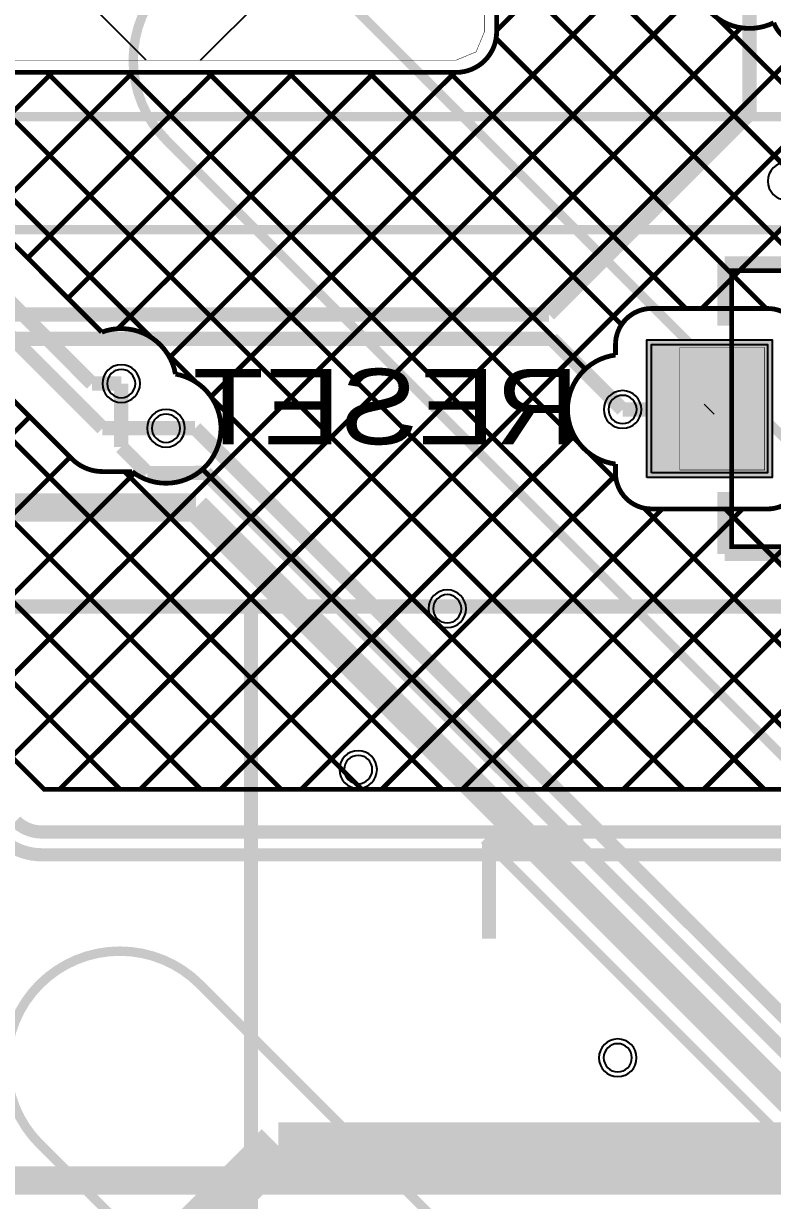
# Model space of a CAD drawing. Header units: millimetres. Extents: x -3 to 238, y -92 to 6.
# Drawn here: x 169.04 to 176.98, y -16.3 to -3.81 of the extents above; entities that cross this region are included whole.
import ezdxf
from ezdxf.enums import TextEntityAlignment as Align

# ---------------------------------------------------------------- set-up
doc = ezdxf.new("R2010")
doc.units = ezdxf.units.MM
doc.header["$MEASUREMENT"] = 0
for name, color, linetype, true_color in [('Bottom-Layer', 7, 'Continuous', 0x0000ff), ('Bottom-Paste-Mask-Layer', 7, 'Continuous', 0x800000), ('Bottom-Silkscreen-Layer', 7, 'Continuous', 0x66cc33), ('Bottom-Solder-Mask-Layer', 7, 'Continuous', 0xaa00ff), ('Component-Shape-Layer', 7, 'Continuous', 0x00cccc), ('Document-Layer', 7, 'Continuous', 0xffffff), ('Hole-Layer', 7, 'Continuous', 0x222222), ('Multi-Layer', 7, 'Continuous', 0xc0c0c0), ('Pin-Soldering-Layer', 7, 'Continuous', 0xcc9999), ('Top-Layer', 7, 'Continuous', 0xff0000)]:
    doc.layers.add(name, color=color, linetype=linetype, true_color=true_color)
doc.styles.get("Standard").update_dxf_attribs({"font": 'arial.ttf'})

msp = doc.modelspace()

# ---------------------------------------------------------------- hatches: boundary and pattern name
at = {"layer": 'Bottom-Layer'}
msp.add_hatch(color=256, dxfattribs=at).paths.add_polyline_path([(175.7, -8.58), (175.7, -7.22), (176.93, -7.22), (176.93, -8.58)])
at = {"layer": 'Bottom-Paste-Mask-Layer'}
msp.add_hatch(color=256, dxfattribs=at).paths.add_polyline_path([(175.7, -8.58), (175.7, -7.22), (176.93, -7.22), (176.93, -8.58)])
at = {"layer": 'Bottom-Solder-Mask-Layer'}
msp.add_hatch(color=256, dxfattribs=at).paths.add_polyline_path([(175.649, -8.631), (175.649, -7.169), (176.981, -7.169), (176.981, -8.631)])
at = {"layer": 'Multi-Layer'}
h = msp.add_hatch(dxfattribs=at)
h.set_pattern_fill('ANSI37', color=256, style=0)
h.set_pattern_definition([(45, (0, 0), (-2.245064, 2.245064), []), (135, (0, 0), (-2.245064, -2.245064), [])])
h.paths.add_polyline_path([(143.926, -3.9), (143.926, 0.7), (144.014, 0.912), (144.226, 1), (173.626, 1), (173.838, 0.912), (173.926, 0.7), (173.926, -3.9), (173.838, -4.112), (173.626, -4.2), (144.226, -4.2), (144.014, -4.112)])
at = {"layer": 'Pin-Soldering-Layer'}
msp.add_hatch(color=256, dxfattribs=at).paths.add_polyline_path([(176, -8.55), (176, -7.25), (176.9, -7.25), (176.9, -8.55)])
msp.add_hatch(color=256, dxfattribs=at).paths.add_polyline_path([(176, -8.55), (176, -7.25), (176.9, -7.25), (176.9, -8.55)])

# ---------------------------------------------------------------- linework, layer by layer
at = {"layer": 'Bottom-Layer'}
for points, const_width in [([(164.26, -4.33), (173.626, -4.33, 0.414), (174.056, -3.9), (174.056, -0.396)], 0.0508), ([(176.154, -3.284, 0.553), (176.996, -3.803, 0.31), (177.354, -4.047), (177.393, -4.047, 0.116), (177.352, -4.218)], 0.0508), ([(167.977, -6.86), (169.549, -8.432, 0.199), (169.874, -8.567), (170.188, -8.567, 0.488), (171.081, -8.344, 0.488), (170.648, -7.532, 0.47), (169.867, -7.087), (168.599, -5.818, 0.199)], 0.0508), ([(177.526, -11.94), (169.255, -11.94), (168.822, -11.506, 0.199)], 0.0508), ([(168.952, -12.278, 0.199), (169.23, -12.393)], 0.14), ([(168.781, -12.449, 0.199), (169.23, -12.635)], 0.14)]:
    msp.add_lwpolyline(points, format="xyb", dxfattribs=dict(at, const_width=const_width))
for points, const_width in [([(171.025, -7.772), (178.4, -0.396)], 0.0508), ([(174.056, -3.886), (177.546, -0.396)], 0.0508), ([(174.056, -2.267), (177.35, -5.561)], 0.0508), ([(174.544, -11.94), (183.896, -2.588)], 0.0508), ([(174.056, -3.121), (181.776, -10.841)], 0.0508), ([(168.399, -11.252), (176.185, -3.466)], 0.0508), ([(176.395, -3.751), (177.352, -4.709)], 0.0508), ([(168.91, -11.595), (176.649, -3.856)], 0.0508), ([(174.05, -3.969), (176.917, -6.836)], 0.0508), ([(169.419, -11.94), (177.314, -4.045)], 0.0508), ([(167.577, -4.33), (170.39, -7.143)], 0.0508), ([(167.988, -5.684), (169.342, -4.33)], 0.0508), ([(168.431, -4.33), (176.041, -11.94)], 0.0508), ([(168.653, -5.873), (170.196, -4.33)], 0.0508), ([(169.08, -6.3), (171.05, -4.33)], 0.0508), ([(169.285, -4.33), (176.896, -11.94)], 0.0508), ([(169.507, -6.727), (171.904, -4.33)], 0.0508), ([(170.038, -7.05), (172.758, -4.33)], 0.0508), ([(170.139, -4.33), (177.675, -11.865)], 0.0508), ([(170.586, -7.356), (173.613, -4.33)], 0.0508), ([(170.994, -4.33), (174.932, -8.268)], 0.0508), ([(171.848, -4.33), (174.997, -7.479)], 0.0508), ([(172.702, -4.33), (175.381, -7.008)], 0.0508), ([(173.556, -4.33), (176.063, -6.836)], 0.0508), ([(170.273, -11.94), (177.364, -4.85)], 0.0508), ([(176.231, -6.836), (177.35, -5.717)], 0.0508), ([(168.274, -6.143), (169.763, -7.633)], 0.152), ([(168.167, -6.4), (169.874, -8.107)], 0.152), ([(167.896, -7.211), (172.625, -11.94)], 0.0508), ([(170.562, -7.315), (170.865, -7.618)], 0.0508), ([(169.763, -7.633), (170.073, -7.633)], 0.152), ([(175.398, -11.94), (179.687, -7.651)], 0.0508), ([(167.668, -7.837), (171.77, -11.94)], 0.0508), ([(171.037, -7.79), (175.187, -11.94)], 0.0508), ([(175.392, -7.908), (176.307, -7.908)], 0.152), ([(176.307, -7.908), (176.315, -7.9)], 0.152), ([(168.133, -8.955), (169.103, -7.985)], 0.0508), ([(169.874, -8.107), (170.548, -8.107)], 0.152), ([(171.127, -11.94), (174.879, -8.188)], 0.0508), ([(175.031, -8.367), (175.326, -8.662)], 0.0508), ([(167.318, -10.624), (169.53, -8.413)], 0.0508), ([(176.253, -11.94), (179.687, -8.506)], 0.0508), ([(167.64, -11.156), (170.212, -8.585)], 0.0508), ([(170.106, -8.567), (173.479, -11.94)], 0.0508), ([(170.936, -8.543), (174.333, -11.94)], 0.0508), ([(171.982, -11.94), (175.318, -8.604)], 0.0508), ([(172.836, -11.94), (175.812, -8.964)], 0.0508), ([(173.69, -11.94), (176.666, -8.964)], 0.0508), ([(175.619, -8.955), (178.102, -11.438)], 0.0508), ([(176.482, -8.964), (178.611, -11.092)], 0.0508), ([(168.105, -9.129), (170.916, -11.94)], 0.0508), ([(167.647, -9.524), (170.062, -11.94)], 0.0508), ([(169.23, -12.393), (177.526, -12.393)], 0.14), ([(169.23, -12.635), (177.614, -12.635)], 0.14), ([(171.74, -15.724), (170.451, -17.013)], 0.5), ([(181.476, -15.724), (171.74, -15.724)], 0.5)]:
    msp.add_lwpolyline(points, dxfattribs=dict(at, const_width=const_width))
at = {"layer": 'Bottom-Layer', "const_width": 0.0508}
msp.add_lwpolyline([(175.317, -8.58, 0.414), (175.7, -8.964), (176.93, -8.964, 0.414), (177.314, -8.58), (177.314, -7.22, 0.414), (176.93, -6.836), (175.7, -6.836, 0.414), (175.317, -7.22), (175.317, -7.33, 0.377), (174.808, -7.908, 0.377), (175.317, -8.487)], format="xyb", close=True, dxfattribs=at)
at = {"layer": 'Bottom-Layer'}
msp.add_lwpolyline([(175.7, -8.58), (175.7, -7.22), (176.93, -7.22), (176.93, -8.58)], close=True, dxfattribs=at)
at = {"layer": 'Bottom-Paste-Mask-Layer'}
msp.add_lwpolyline([(175.7, -8.58), (175.7, -7.22), (176.93, -7.22), (176.93, -8.58)], close=True, dxfattribs=at)
at = {"layer": 'Bottom-Silkscreen-Layer', "const_width": 0.152}
for points in [[(180.527, -6.359), (176.474, -6.359)], [(176.474, -6.359), (176.474, -7.017)], [(180.527, -6.359), (176.474, -6.359)], [(176.474, -6.359), (176.474, -7.017)], [(176.474, -9.441), (176.474, -8.783)], [(176.474, -9.441), (176.474, -8.783)], [(180.527, -9.441), (176.474, -9.441)], [(180.527, -9.441), (176.474, -9.441)]]:
    msp.add_lwpolyline(points, dxfattribs=at)
at = {"layer": 'Bottom-Solder-Mask-Layer'}
msp.add_lwpolyline([(175.649, -8.631), (175.649, -7.169), (176.981, -7.169), (176.981, -8.631)], close=True, dxfattribs=at)
at = {"layer": 'Component-Shape-Layer', "const_width": 0.0508}
msp.add_lwpolyline([(180.45, -9.365), (180.45, -6.435), (176.55, -6.435), (176.55, -9.365)], close=True, dxfattribs=at)
msp.add_lwpolyline([(180.45, -9.365), (180.45, -6.435), (176.55, -6.435), (176.55, -9.365)], close=True, dxfattribs=at)
at = {"layer": 'Document-Layer', "const_width": 0.1}
msp.add_lwpolyline([(69.099, -6), (209.5, -6, -0.414), (212.5, -9), (212.5, -21, 0.414), (215.5, -24), (225.6, -24, 0.414), (228.6, -21), (228.6, -3, 0.414), (225.6, 0), (63.099, 0, 0.414)], format="xyb", dxfattribs=at)
for points in [[(172.249, -3.351, 1), (170.552, -5.049), (177.694, -12.191, 1), (179.391, -10.494)], [(223.8, -4.8), (223.8, -81.4), (4.8, -81.4), (4.8, -4.8), (11.299, -4.8), (11.299, -9, 0.414), (19.099, -16.8), (25.099, -16.8, 0.801), (27.783, -4.8), (48.416, -4.8, 0.801), (51.099, -16.8), (57.099, -16.8, 0.414), (64.899, -9), (64.899, -4.8), (181.03, -4.8), (181.03, -11.4), (199.97, -11.4), (199.97, -4.8)], [(179.391, -22.494), (170.906, -14.009, 1), (169.209, -15.706), (177.694, -24.191, 1)]]:
    msp.add_lwpolyline(points, format="xyb", close=True, dxfattribs=at)
at = {"layer": 'Document-Layer'}
for points, const_width in [([(152.4, -10), (171.45, -10)], 0.15), ([(152.4, -10), (171.45, -10)], 0.15), ([(171.45, -10), (171.45, -29.05)], 0.15), ([(171.45, -10), (190.5, -10)], 0.15), ([(171.45, -29.05), (171.45, -10)], 0.15), ([(171.45, -10), (171.45, -29.05)], 0.15), ([(171.45, -10), (190.5, -10)], 0.15), ([(171.45, -29.05), (171.45, -10)], 0.15), ([(173.925, -12.474), (188.024, -26.574)], 0.1), ([(173.975, -12.525), (174.975, -12.525)], 0.15), ([(173.975, -13.525), (173.975, -12.525)], 0.15), ([(173.975, -12.525), (174.975, -12.525)], 0.15), ([(173.975, -13.525), (173.975, -12.525)], 0.15)]:
    msp.add_lwpolyline(points, dxfattribs=dict(at, const_width=const_width))
at = {"layer": 'Hole-Layer'}
for points in [[(169.923, -7.633, 1), (170.223, -7.633, 1)], [(175.242, -7.908, 1), (175.542, -7.908, 1)], [(170.398, -8.107, 1), (170.698, -8.107, 1)], [(173.382, -10.023, 1), (173.682, -10.023, 1)], [(172.437, -11.73, 1), (172.737, -11.73, 1)], [(175.191, -14.79, 1), (175.491, -14.79, 1)]]:
    msp.add_lwpolyline(points, format="xyb", close=True, dxfattribs=at)
at = {"layer": 'Multi-Layer', "const_width": 0.00508}
msp.add_lwpolyline([(143.926, -3.9), (143.926, 0.7), (144.014, 0.912), (144.226, 1), (173.626, 1), (173.838, 0.912), (173.926, 0.7), (173.926, -3.9), (173.838, -4.112), (173.626, -4.2), (144.226, -4.2), (144.014, -4.112)], close=True, dxfattribs=at)
at = {"layer": 'Multi-Layer'}
for points in [[(176.933, -5.484, 1), (177.333, -5.484, 1)], [(169.873, -7.633, 1), (170.273, -7.633, 1)], [(175.192, -7.908, 1), (175.592, -7.908, 1)], [(170.348, -8.107, 1), (170.748, -8.107, 1)], [(173.332, -10.023, 1), (173.732, -10.023, 1)], [(172.387, -11.73, 1), (172.787, -11.73, 1)], [(175.141, -14.79, 1), (175.541, -14.79, 1)]]:
    msp.add_lwpolyline(points, format="xyb", close=True, dxfattribs=at)
at = {"layer": 'Pin-Soldering-Layer', "const_width": 0.00508}
msp.add_lwpolyline([(176, -8.55), (176, -7.25), (176.9, -7.25), (176.9, -8.55)], close=True, dxfattribs=at)
msp.add_lwpolyline([(176, -8.55), (176, -7.25), (176.9, -7.25), (176.9, -8.55)], close=True, dxfattribs=at)
at = {"layer": 'Top-Layer'}
for points, const_width in [([(176.738, -4.771), (176.738, -3.279)], 0.152), ([(174.61, -6.9), (176.738, -4.771)], 0.152), ([(165.883, -6.9), (174.61, -6.9)], 0.152), ([(166.315, -7.157), (174.64, -7.157)], 0.152), ([(174.64, -7.157), (175.392, -7.908)], 0.152), ([(170.073, -8.306), (170.073, -7.633)], 0.152), ([(170.857, -8.107), (170.548, -8.107)], 0.152), ([(178.254, -15.504), (170.857, -8.107)], 0.152), ([(170.35, -8.583), (170.073, -8.306)], 0.152), ([(170.968, -8.582), (170.35, -8.583)], 0.152), ([(178.148, -15.761), (170.968, -8.582)], 0.152), ([(167.55, -8.949), (170.867, -8.949)], 0.3), ([(170.867, -8.949), (178.011, -16.092)], 0.3), ([(178.011, -16.092), (157.412, -16.092)], 0.3)]:
    msp.add_lwpolyline(points, dxfattribs=dict(at, const_width=const_width))

# ---------------------------------------------------------------- texts
at = {"layer": 'Bottom-Silkscreen-Layer', "text_generation_flag": 2, "width": 1.1}
msp.add_text('RESET', height=0.8001, dxfattribs=at).set_placement((174.93, -8.517), align=Align.BOTTOM_LEFT)

doc.saveas('drawing.dxf')
